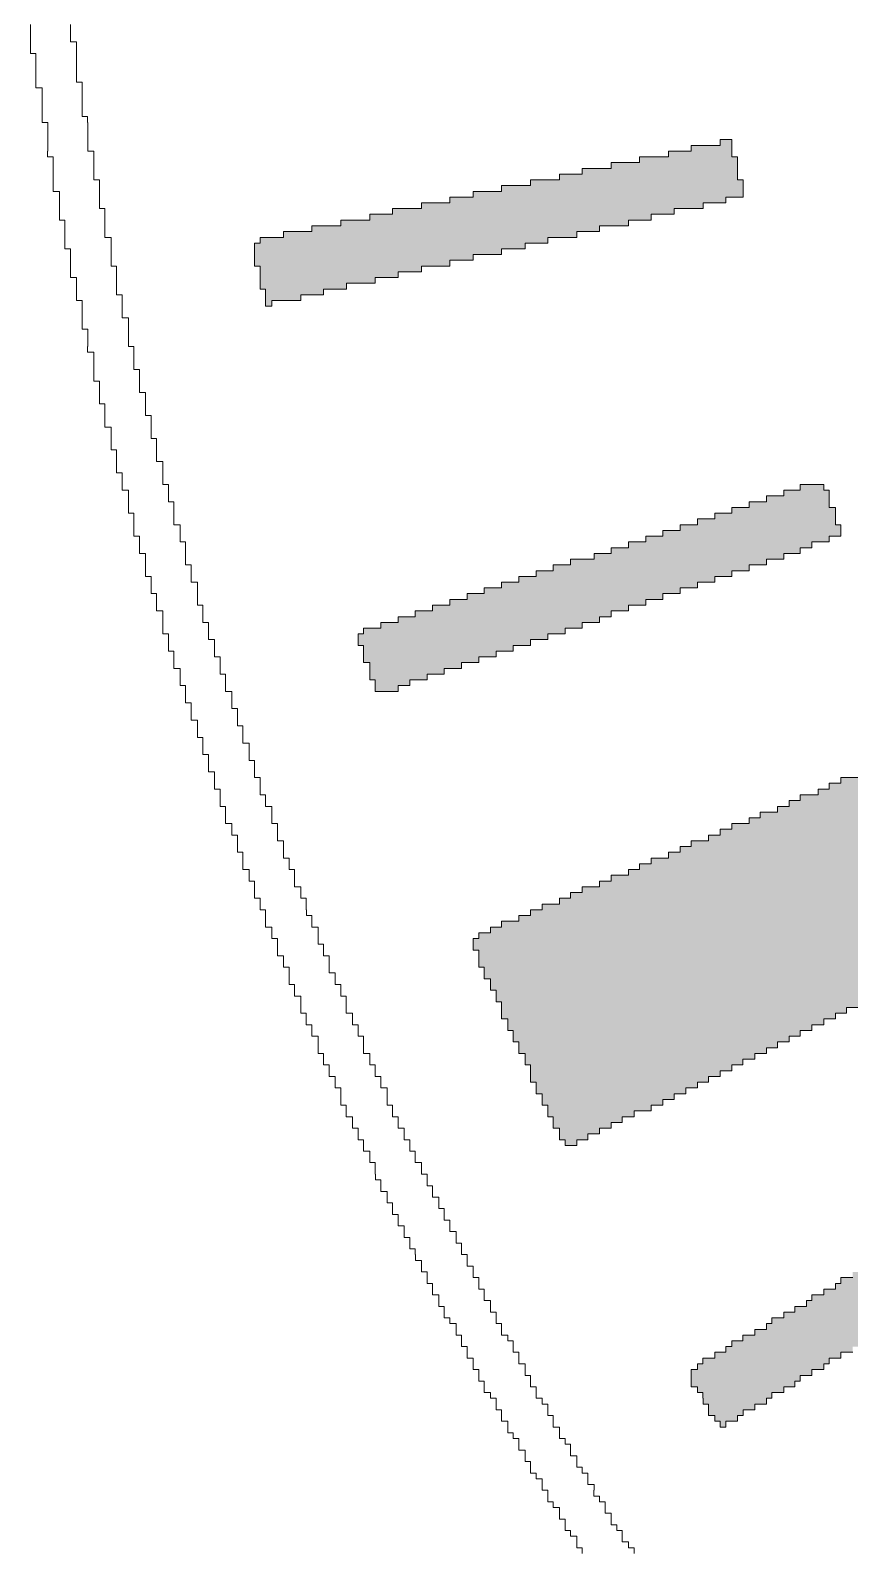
# Model space of a CAD drawing. Header units: millimetres. Extents: x 76.6 to 106.3, y -138 to -109.2.
# Drawn here: x 76.7 to 79.72, y -127.5 to -121.9 of the extents above; entities that cross this region are included whole.
import ezdxf

# ---------------------------------------------------------------- set-up
doc = ezdxf.new("R2010")
doc.units = ezdxf.units.MM
doc.header["$MEASUREMENT"] = 0
doc.layers.add('Layer 1', color=7, linetype='Continuous', lineweight=0)

msp = doc.modelspace()

# ---------------------------------------------------------------- hatches: boundary and pattern name
at = {"layer": 'Layer 1', "true_color": 0x000000, "transparency": 33554687}
h = msp.add_hatch(color=18, dxfattribs=at)
h.dxf.hatch_style = 2
h.paths.add_polyline_path([(77.5485, -122.7875), (77.5485, -122.7662), (77.5282, -122.7662), (77.5282, -122.7451), (77.5282, -122.724), (77.5283, -122.724), (77.5283, -122.7027), (77.5283, -122.6816), (77.5485, -122.6816), (77.5485, -122.6605), (77.635, -122.6605), (77.635, -122.6392), (77.739, -122.6392), (77.739, -122.6181), (77.8457, -122.6181), (77.8457, -122.597), (77.9525, -122.597), (77.9525, -122.5757), (78.0363, -122.5757), (78.0363, -122.5546), (78.143, -122.5546), (78.143, -122.5335), (78.2471, -122.5335), (78.2471, -122.5122), (78.3335, -122.5122), (78.3335, -122.4911), (78.4376, -122.4911), (78.4376, -122.47), (78.5443, -122.47), (78.5443, -122.4487), (78.651, -122.4487), (78.651, -122.4276), (78.7348, -122.4276), (78.7348, -122.4065), (78.8414, -122.4065), (78.8414, -122.3852), (78.9456, -122.3852), (78.9456, -122.3641), (79.0523, -122.3641), (79.0523, -122.343), (79.1361, -122.343), (79.1361, -122.3217), (79.2427, -122.3217), (79.2427, -122.3006), (79.2859, -122.3006), (79.2859, -122.3217), (79.286, -122.3217), (79.286, -122.343), (79.286, -122.3641), (79.3063, -122.3641), (79.3063, -122.3852), (79.3062, -122.3852), (79.3062, -122.4065), (79.3063, -122.4065), (79.3063, -122.4276), (79.3063, -122.4487), (79.3266, -122.4487), (79.3266, -122.47), (79.3266, -122.47), (79.3266, -122.4911), (79.3266, -122.4911), (79.3266, -122.5122), (79.2631, -122.5122), (79.2631, -122.5335), (79.1793, -122.5335), (79.1793, -122.5546), (79.0726, -122.5546), (79.0726, -122.5757), (78.9888, -122.5757), (78.9888, -122.597), (78.9049, -122.597), (78.9049, -122.6181), (78.7982, -122.6181), (78.7982, -122.6392), (78.7145, -122.6392), (78.7145, -122.6605), (78.6077, -122.6605), (78.6077, -122.6816), (78.524, -122.6816), (78.524, -122.7027), (78.4376, -122.7027), (78.4376, -122.724), (78.3334, -122.724), (78.3334, -122.7451), (78.247, -122.7451), (78.247, -122.7662), (78.1429, -122.7662), (78.1429, -122.7875), (78.0566, -122.7875), (78.0566, -122.8086), (77.9727, -122.8086), (77.9727, -122.8297), (77.8661, -122.8297), (77.8661, -122.851), (77.7823, -122.851), (77.7823, -122.8721), (77.6984, -122.8721), (77.6984, -122.8932), (77.5918, -122.8932), (77.5918, -122.9145), (77.5689, -122.9145), (77.5689, -122.8932), (77.5689, -122.8721), (77.5689, -122.8721), (77.5689, -122.851), (77.5486, -122.851), (77.5486, -122.8297), (77.5485, -122.8297), (77.5485, -122.8086), (77.5486, -122.8086), (77.5486, -122.7875)])
h = msp.add_hatch(color=18, dxfattribs=at)
h.dxf.hatch_style = 2
h.paths.add_polyline_path([(77.9295, -124.1845), (77.9295, -124.1632), (77.9092, -124.1632), (77.9092, -124.1421), (77.9093, -124.1421), (77.9093, -124.121), (77.9296, -124.121), (77.9296, -124.0997), (77.9931, -124.0997), (77.9931, -124.0786), (78.0566, -124.0786), (78.0566, -124.0575), (78.12, -124.0575), (78.12, -124.0362), (78.1835, -124.0362), (78.1835, -124.0151), (78.247, -124.0151), (78.247, -123.994), (78.3105, -123.994), (78.3105, -123.9727), (78.374, -123.9727), (78.374, -123.9516), (78.4375, -123.9516), (78.4375, -123.9305), (78.501, -123.9305), (78.501, -123.9092), (78.5645, -123.9092), (78.5645, -123.8881), (78.628, -123.8881), (78.628, -123.867), (78.6915, -123.867), (78.6915, -123.8457), (78.778, -123.8457), (78.778, -123.8246), (78.8414, -123.8246), (78.8414, -123.8035), (78.9049, -123.8035), (78.9049, -123.7822), (78.9684, -123.7822), (78.9684, -123.7611), (79.032, -123.7611), (79.032, -123.74), (79.0954, -123.74), (79.0954, -123.7187), (79.1589, -123.7187), (79.1589, -123.6976), (79.2225, -123.6976), (79.2225, -123.6765), (79.2859, -123.6765), (79.2859, -123.6552), (79.3494, -123.6552), (79.3494, -123.6341), (79.413, -123.6341), (79.413, -123.613), (79.4764, -123.613), (79.4764, -123.5917), (79.5374, -123.5917), (79.5374, -123.5706), (79.6238, -123.5706), (79.6238, -123.5917), (79.644, -123.5917), (79.644, -123.613), (79.6441, -123.613), (79.6441, -123.6341), (79.644, -123.6341), (79.644, -123.6552), (79.6669, -123.6552), (79.6669, -123.6765), (79.667, -123.6765), (79.667, -123.6976), (79.6669, -123.6976), (79.6669, -123.7187), (79.6872, -123.7187), (79.6872, -123.74), (79.6873, -123.74), (79.6873, -123.7611), (79.644, -123.7611), (79.644, -123.7822), (79.5805, -123.7822), (79.5805, -123.8035), (79.5374, -123.8035), (79.5374, -123.8246), (79.4765, -123.8246), (79.4765, -123.8457), (79.4129, -123.8457), (79.4129, -123.867), (79.3494, -123.867), (79.3494, -123.8881), (79.2859, -123.8881), (79.2859, -123.9092), (79.2224, -123.9092), (79.2224, -123.9305), (79.1589, -123.9305), (79.1589, -123.9516), (79.0954, -123.9516), (79.0954, -123.9727), (79.0319, -123.9727), (79.0319, -123.994), (78.9684, -123.994), (78.9684, -124.0151), (78.9049, -124.0151), (78.9049, -124.0362), (78.8414, -124.0362), (78.8414, -124.0575), (78.7983, -124.0575), (78.7983, -124.0786), (78.7348, -124.0786), (78.7348, -124.0997), (78.6713, -124.0997), (78.6713, -124.121), (78.6078, -124.121), (78.6078, -124.1421), (78.5442, -124.1421), (78.5442, -124.1632), (78.4807, -124.1632), (78.4807, -124.1845), (78.4173, -124.1845), (78.4173, -124.2056), (78.3537, -124.2056), (78.3537, -124.2267), (78.2902, -124.2267), (78.2902, -124.248), (78.2268, -124.248), (78.2268, -124.2691), (78.1632, -124.2691), (78.1632, -124.2902), (78.0997, -124.2902), (78.0997, -124.3115), (78.0565, -124.3115), (78.0565, -124.3326), (77.9727, -124.3326), (77.9727, -124.3115), (77.9727, -124.2902), (77.9524, -124.2902), (77.9524, -124.2691), (77.9525, -124.2691), (77.9525, -124.248), (77.9524, -124.248), (77.9524, -124.2267), (77.9295, -124.2267), (77.9295, -124.2056), (77.9296, -124.2056), (77.9296, -124.1845)])
h = msp.add_hatch(color=18, dxfattribs=at)
h.dxf.hatch_style = 2
h.paths.add_polyline_path([(78.4376, -125.4756), (78.4173, -125.4756), (78.4173, -125.4545), (78.4173, -125.4332), (78.3969, -125.4332), (78.3969, -125.4121), (78.3969, -125.391), (78.3741, -125.391), (78.3741, -125.3697), (78.3741, -125.3486), (78.3537, -125.3486), (78.3537, -125.3275), (78.3537, -125.3062), (78.3537, -125.2851), (78.3335, -125.2851), (78.3335, -125.264), (78.3335, -125.2427), (78.3537, -125.2427), (78.3537, -125.2216), (78.397, -125.2216), (78.397, -125.2005), (78.4376, -125.2005), (78.4376, -125.1792), (78.5011, -125.1792), (78.5011, -125.1581), (78.5443, -125.1581), (78.5443, -125.137), (78.5875, -125.137), (78.5875, -125.1157), (78.651, -125.1157), (78.651, -125.0946), (78.6916, -125.0946), (78.6916, -125.0735), (78.7348, -125.0735), (78.7348, -125.0522), (78.7983, -125.0522), (78.7983, -125.0311), (78.8414, -125.0311), (78.8414, -125.01), (78.905, -125.01), (78.905, -124.9887), (78.9455, -124.9887), (78.9455, -124.9676), (78.9887, -124.9676), (78.9887, -124.9465), (79.0522, -124.9465), (79.0522, -124.9252), (79.0954, -124.9252), (79.0954, -124.9041), (79.1361, -124.9041), (79.1361, -124.883), (79.1996, -124.883), (79.1996, -124.8617), (79.2427, -124.8617), (79.2427, -124.8406), (79.286, -124.8406), (79.286, -124.8195), (79.3494, -124.8195), (79.3494, -124.7982), (79.3901, -124.7982), (79.3901, -124.7771), (79.4536, -124.7771), (79.4536, -124.756), (79.4968, -124.756), (79.4968, -124.7347), (79.5374, -124.7347), (79.5374, -124.7136), (79.6035, -124.7136), (79.6035, -124.6925), (79.6441, -124.6925), (79.6441, -124.6712), (79.6873, -124.6712), (79.6873, -124.6501), (79.7508, -124.6501), (79.7508, -124.629), (79.794, -124.629), (79.794, -124.6077), (79.8345, -124.6077), (79.8345, -124.5866), (79.8981, -124.5866), (79.8981, -124.5655), (79.9412, -124.5655), (79.9412, -124.5442), (79.9844, -124.5442), (79.9844, -124.5655), (80.0048, -124.5655), (80.0048, -124.5866), (80.0047, -124.5866), (80.0047, -124.6077), (80.0251, -124.6077), (80.0251, -124.629), (80.0251, -124.6501), (80.048, -124.6501), (80.048, -124.6712), (80.048, -124.6925), (80.048, -124.7136), (80.0683, -124.7136), (80.0683, -124.7347), (80.0683, -124.756), (80.0886, -124.756), (80.0886, -124.7771), (80.0886, -124.7771), (80.0886, -124.7982), (80.1114, -124.7982), (80.1114, -124.8195), (80.1115, -124.8195), (80.1115, -124.8406), (80.1317, -124.8406), (80.1317, -124.8617), (80.1318, -124.8617), (80.1318, -124.883), (80.1521, -124.883), (80.1521, -124.9041), (80.152, -124.9041), (80.152, -124.9252), (80.152, -124.9465), (80.1749, -124.9465), (80.1749, -124.9676), (80.1749, -124.9887), (80.1953, -124.9887), (80.1953, -125.01), (80.1952, -125.01), (80.1952, -125.0311), (80.2156, -125.0311), (80.2156, -125.0522), (80.2156, -125.0522), (80.2156, -125.0735), (80.2385, -125.0735), (80.2385, -125.0946), (80.2385, -125.1157), (80.2588, -125.1157), (80.2588, -125.137), (80.2588, -125.1581), (80.2791, -125.1581), (80.2791, -125.1792), (80.2791, -125.1792), (80.2791, -125.2005), (80.2791, -125.2216), (80.2587, -125.2216), (80.2587, -125.2427), (80.2156, -125.2427), (80.2156, -125.264), (80.175, -125.264), (80.175, -125.2851), (80.1317, -125.2851), (80.1317, -125.3062), (80.0885, -125.3062), (80.0885, -125.3275), (80.0479, -125.3275), (80.0479, -125.3486), (80.0048, -125.3486), (80.0048, -125.3697), (79.9616, -125.3697), (79.9616, -125.391), (79.9209, -125.391), (79.9209, -125.4121), (79.8777, -125.4121), (79.8777, -125.4332), (79.8346, -125.4332), (79.8346, -125.4545), (79.794, -125.4545), (79.794, -125.4756), (79.7508, -125.4756), (79.7508, -125.4967), (79.7076, -125.4967), (79.7076, -125.518), (79.6669, -125.518), (79.6669, -125.5391), (79.6238, -125.5391), (79.6238, -125.5602), (79.5806, -125.5602), (79.5806, -125.5815), (79.5374, -125.5815), (79.5374, -125.6026), (79.4967, -125.6026), (79.4967, -125.6237), (79.4536, -125.6237), (79.4536, -125.645), (79.413, -125.645), (79.413, -125.6661), (79.3697, -125.6661), (79.3697, -125.6872), (79.3265, -125.6872), (79.3265, -125.7085), (79.286, -125.7085), (79.286, -125.7296), (79.2428, -125.7296), (79.2428, -125.7507), (79.1996, -125.7507), (79.1996, -125.772), (79.1589, -125.772), (79.1589, -125.7931), (79.1157, -125.7931), (79.1157, -125.8142), (79.0726, -125.8142), (79.0726, -125.8355), (79.032, -125.8355), (79.032, -125.8566), (78.9887, -125.8566), (78.9887, -125.8777), (78.9253, -125.8777), (78.9253, -125.899), (78.8821, -125.899), (78.8821, -125.9201), (78.8414, -125.9201), (78.8414, -125.9412), (78.7983, -125.9412), (78.7983, -125.9625), (78.7551, -125.9625), (78.7551, -125.9836), (78.7144, -125.9836), (78.7144, -126.0047), (78.6712, -126.0047), (78.6712, -125.9836), (78.651, -125.9836), (78.651, -125.9625), (78.651, -125.9412), (78.628, -125.9412), (78.628, -125.9201), (78.6281, -125.9201), (78.6281, -125.899), (78.6078, -125.899), (78.6078, -125.8777), (78.6077, -125.8777), (78.6077, -125.8566), (78.5875, -125.8566), (78.5875, -125.8355), (78.5875, -125.8142), (78.5645, -125.8142), (78.5645, -125.7931), (78.5645, -125.772), (78.5443, -125.772), (78.5443, -125.7507), (78.5443, -125.7296), (78.5443, -125.7085), (78.5239, -125.7085), (78.5239, -125.6872), (78.5239, -125.6661), (78.5011, -125.6661), (78.5011, -125.645), (78.5011, -125.6237), (78.4807, -125.6237), (78.4807, -125.6026), (78.4808, -125.6026), (78.4808, -125.5815), (78.4605, -125.5815), (78.4605, -125.5602), (78.4605, -125.5391), (78.4375, -125.5391), (78.4375, -125.518), (78.4376, -125.518), (78.4376, -125.4967)])
h = msp.add_hatch(color=18, dxfattribs=at)
h.dxf.hatch_style = 2
h.paths.add_polyline_path([(79.2428, -127.042), (79.2428, -127.0207), (79.2224, -127.0207), (79.2224, -126.9996), (79.1996, -126.9996), (79.1996, -126.9785), (79.1996, -126.9572), (79.1793, -126.9572), (79.1793, -126.9361), (79.1792, -126.9361), (79.1792, -126.915), (79.159, -126.915), (79.159, -126.8937), (79.1361, -126.8937), (79.1361, -126.8726), (79.1361, -126.8726), (79.1361, -126.8515), (79.1361, -126.8302), (79.1589, -126.8302), (79.1589, -126.8091), (79.1792, -126.8091), (79.1792, -126.788), (79.2224, -126.788), (79.2224, -126.7667), (79.263, -126.7667), (79.263, -126.7456), (79.2859, -126.7456), (79.2859, -126.7245), (79.3265, -126.7245), (79.3265, -126.7032), (79.3697, -126.7032), (79.3697, -126.6821), (79.413, -126.6821), (79.413, -126.661), (79.4333, -126.661), (79.4333, -126.6397), (79.4764, -126.6397), (79.4764, -126.6186), (79.5171, -126.6186), (79.5171, -126.5975), (79.5603, -126.5975), (79.5603, -126.5762), (79.5805, -126.5762), (79.5805, -126.5551), (79.6238, -126.5551), (79.6238, -126.534), (79.667, -126.534), (79.667, -126.5127), (79.6872, -126.5127), (79.6872, -126.4916), (79.7305, -126.4916), (79.7305, -126.4705), (79.7711, -126.4705), (79.7711, -126.4492), (79.8143, -126.4492), (79.8143, -126.4281), (79.8346, -126.4281), (79.8346, -126.407), (79.8778, -126.407), (79.8778, -126.3857), (79.9209, -126.3857), (79.9209, -126.3646), (79.9413, -126.3646), (79.9413, -126.3435), (79.9845, -126.3435), (79.9845, -126.3222), (80.0251, -126.3222), (80.0251, -126.3011), (80.0682, -126.3011), (80.0682, -126.28), (80.0886, -126.28), (80.0886, -126.2587), (80.1318, -126.2587), (80.1318, -126.2376), (80.1749, -126.2376), (80.1749, -126.2165), (80.1953, -126.2165), (80.1953, -126.1952), (80.2385, -126.1952), (80.2385, -126.1741), (80.279, -126.1741), (80.279, -126.153), (80.3222, -126.153), (80.3222, -126.1317), (80.3426, -126.1317), (80.3426, -126.1106), (80.3858, -126.1106), (80.3858, -126.0895), (80.4289, -126.0895), (80.4289, -126.0682), (80.4492, -126.0682), (80.4492, -126.0471), (80.4924, -126.0471), (80.4924, -126.026), (80.5331, -126.026), (80.5331, -126.0047), (80.5763, -126.0047), (80.5763, -125.9836), (80.5966, -125.9836), (80.5966, -125.9625), (80.6398, -125.9625), (80.6398, -125.9412), (80.7033, -125.9412), (80.7033, -125.9625), (80.7033, -125.9836), (80.7236, -125.9836), (80.7236, -126.0047), (80.7236, -126.026), (80.7464, -126.026), (80.7464, -126.0471), (80.7464, -126.0682), (80.7667, -126.0682), (80.7667, -126.0895), (80.7871, -126.0895), (80.7871, -126.1106), (80.7871, -126.1317), (80.7464, -126.1317), (80.7464, -126.153), (80.7032, -126.153), (80.7032, -126.1741), (80.683, -126.1741), (80.683, -126.1952), (80.6398, -126.1952), (80.6398, -126.2165), (80.5965, -126.2165), (80.5965, -126.2376), (80.5763, -126.2376), (80.5763, -126.2587), (80.5331, -126.2587), (80.5331, -126.28), (80.4924, -126.28), (80.4924, -126.3011), (80.4696, -126.3011), (80.4696, -126.3222), (80.429, -126.3222), (80.429, -126.3435), (80.3858, -126.3435), (80.3858, -126.3646), (80.3629, -126.3646), (80.3629, -126.3857), (80.3223, -126.3857), (80.3223, -126.407), (80.2791, -126.407), (80.2791, -126.4281), (80.2588, -126.4281), (80.2588, -126.4492), (80.2156, -126.4492), (80.2156, -126.4705), (80.175, -126.4705), (80.175, -126.4916), (80.152, -126.4916), (80.152, -126.5127), (80.1115, -126.5127), (80.1115, -126.534), (80.0683, -126.534), (80.0683, -126.5551), (80.0479, -126.5551), (80.0479, -126.5762), (80.0048, -126.5762), (80.0048, -126.5975), (79.9616, -126.5975), (79.9616, -126.6186), (79.9412, -126.6186), (79.9412, -126.6397), (79.8981, -126.6397), (79.8981, -126.661), (79.8575, -126.661), (79.8575, -126.6821), (79.8345, -126.6821), (79.8345, -126.7032), (79.7939, -126.7032), (79.7939, -126.7245), (79.7507, -126.7245), (79.7507, -126.7456), (79.7304, -126.7456), (79.7304, -126.7667), (79.6872, -126.7667), (79.6872, -126.788), (79.644, -126.788), (79.644, -126.8091), (79.6237, -126.8091), (79.6237, -126.8302), (79.5806, -126.8302), (79.5806, -126.8515), (79.5374, -126.8515), (79.5374, -126.8726), (79.5171, -126.8726), (79.5171, -126.8937), (79.4765, -126.8937), (79.4765, -126.915), (79.4332, -126.915), (79.4332, -126.9361), (79.413, -126.9361), (79.413, -126.9572), (79.3698, -126.9572), (79.3698, -126.9785), (79.3266, -126.9785), (79.3266, -126.9996), (79.3062, -126.9996), (79.3062, -127.0207), (79.2631, -127.0207), (79.2631, -127.042)])

# ---------------------------------------------------------------- linework, layer by layer
at = {"layer": 'Layer 1'}
for points in [[(78.7348, -127.5076), (78.7348, -127.4865), (78.7145, -127.4865), (78.7145, -127.4652), (78.7144, -127.4652), (78.7144, -127.4441), (78.6916, -127.4441), (78.6916, -127.423), (78.6713, -127.423), (78.6713, -127.4017), (78.6712, -127.4017), (78.6712, -127.3806), (78.651, -127.3806), (78.651, -127.3595), (78.6509, -127.3595), (78.6509, -127.3382), (78.6281, -127.3382), (78.6281, -127.3171), (78.6078, -127.3171), (78.6078, -127.296), (78.6077, -127.296), (78.6077, -127.2747), (78.5875, -127.2747), (78.5875, -127.2536), (78.5874, -127.2536), (78.5874, -127.2325), (78.5646, -127.2325), (78.5646, -127.2112), (78.5443, -127.2112), (78.5443, -127.1901), (78.5442, -127.1901), (78.5442, -127.169), (78.524, -127.169), (78.524, -127.1477), (78.5239, -127.1477), (78.5239, -127.1266), (78.5011, -127.1266), (78.5011, -127.1055), (78.501, -127.1055), (78.501, -127.0842), (78.4807, -127.0842), (78.4807, -127.0631), (78.4605, -127.0631), (78.4605, -127.042), (78.4604, -127.042), (78.4604, -127.0207), (78.4376, -127.0207), (78.4376, -126.9996), (78.4375, -126.9996), (78.4375, -126.9785), (78.4173, -126.9785), (78.4173, -126.9572), (78.4172, -126.9572), (78.4172, -126.9361), (78.3969, -126.9361), (78.3969, -126.915), (78.3741, -126.915), (78.3741, -126.8937), (78.374, -126.8937), (78.374, -126.8726), (78.3538, -126.8726), (78.3538, -126.8515), (78.3537, -126.8515), (78.3537, -126.8302), (78.3335, -126.8302), (78.3335, -126.8091), (78.3334, -126.8091), (78.3334, -126.788), (78.3106, -126.788), (78.3106, -126.7667), (78.3105, -126.7667), (78.3105, -126.7456), (78.2903, -126.7456), (78.2903, -126.7245), (78.2902, -126.7245), (78.2902, -126.7032), (78.2699, -126.7032), (78.2699, -126.6821), (78.2699, -126.661), (78.247, -126.661), (78.247, -126.6397), (78.2268, -126.6397), (78.2268, -126.6186), (78.2267, -126.6186), (78.2267, -126.5975), (78.2065, -126.5975), (78.2065, -126.5762), (78.2064, -126.5762), (78.2064, -126.5551), (78.1836, -126.5551), (78.1836, -126.534), (78.1835, -126.534), (78.1835, -126.5127), (78.1633, -126.5127), (78.1633, -126.4916), (78.1632, -126.4916), (78.1632, -126.4705), (78.143, -126.4705), (78.143, -126.4492), (78.1429, -126.4492), (78.1429, -126.4281), (78.1201, -126.4281), (78.1201, -126.407), (78.12, -126.407), (78.12, -126.3857), (78.0998, -126.3857), (78.0998, -126.3646), (78.0997, -126.3646), (78.0997, -126.3435), (78.0795, -126.3435), (78.0795, -126.3222), (78.0794, -126.3222), (78.0794, -126.3011), (78.0566, -126.3011), (78.0566, -126.28), (78.0565, -126.28), (78.0565, -126.2587), (78.0363, -126.2587), (78.0363, -126.2376), (78.0362, -126.2376), (78.0362, -126.2165), (78.016, -126.2165), (78.016, -126.1952), (78.0159, -126.1952), (78.0159, -126.1741), (77.9931, -126.1741), (77.9931, -126.153), (77.993, -126.153), (77.993, -126.1317), (77.9728, -126.1317), (77.9728, -126.1106), (77.9727, -126.1106), (77.9727, -126.0895), (77.9727, -126.0682), (77.9524, -126.0682), (77.9524, -126.0471), (77.9524, -126.026), (77.9295, -126.026), (77.9295, -126.0047), (77.9295, -125.9836), (77.9092, -125.9836), (77.9092, -125.9625), (77.9092, -125.9412), (77.8889, -125.9412), (77.8889, -125.9201), (77.8889, -125.899), (77.866, -125.899), (77.866, -125.8777), (77.866, -125.8566), (77.8457, -125.8566), (77.8457, -125.8355), (77.8457, -125.8142), (77.8457, -125.7931), (77.8254, -125.7931), (77.8254, -125.772), (77.8254, -125.7507), (77.8025, -125.7507), (77.8025, -125.7296), (77.8025, -125.7085), (77.7822, -125.7085), (77.7822, -125.6872), (77.7822, -125.6661), (77.7619, -125.6661), (77.7619, -125.645), (77.7619, -125.6237), (77.7619, -125.6026), (77.739, -125.6026), (77.739, -125.5815), (77.739, -125.5602), (77.7187, -125.5602), (77.7187, -125.5391), (77.7187, -125.518), (77.6984, -125.518), (77.6984, -125.4967), (77.6984, -125.4756), (77.6984, -125.4545), (77.6755, -125.4545), (77.6755, -125.4332), (77.6755, -125.4121), (77.6552, -125.4121), (77.6552, -125.391), (77.6552, -125.3697), (77.6553, -125.3697), (77.6553, -125.3486), (77.6349, -125.3486), (77.6349, -125.3275), (77.6349, -125.3062), (77.612, -125.3062), (77.612, -125.2851), (77.612, -125.264), (77.6121, -125.264), (77.6121, -125.2427), (77.5917, -125.2427), (77.5917, -125.2216), (77.5917, -125.2005), (77.5689, -125.2005), (77.5689, -125.1792), (77.5689, -125.1581), (77.5689, -125.1581), (77.5689, -125.137), (77.5485, -125.137), (77.5485, -125.1157), (77.5485, -125.0946), (77.5282, -125.0946), (77.5282, -125.0735), (77.5282, -125.0522), (77.5283, -125.0522), (77.5283, -125.0311), (77.5079, -125.0311), (77.5079, -125.01), (77.5079, -124.9887), (77.485, -124.9887), (77.485, -124.9676), (77.485, -124.9465), (77.4851, -124.9465), (77.4851, -124.9252), (77.4647, -124.9252), (77.4647, -124.9041), (77.4647, -124.883), (77.4648, -124.883), (77.4648, -124.8617), (77.4444, -124.8617), (77.4444, -124.8406), (77.4444, -124.8195), (77.4215, -124.8195), (77.4215, -124.7982), (77.4215, -124.7771), (77.4215, -124.756), (77.4013, -124.756), (77.4013, -124.7347), (77.4013, -124.7136), (77.4013, -124.7136), (77.4013, -124.6925), (77.3809, -124.6925), (77.3809, -124.6712), (77.3809, -124.6501), (77.381, -124.6501), (77.381, -124.629), (77.358, -124.629), (77.358, -124.6077), (77.358, -124.5866), (77.3581, -124.5866), (77.3581, -124.5655), (77.3377, -124.5655), (77.3377, -124.5442), (77.3377, -124.5231), (77.3378, -124.5231), (77.3378, -124.502), (77.3174, -124.502), (77.3174, -124.4807), (77.3174, -124.4596), (77.3175, -124.4596), (77.3175, -124.4385), (77.2945, -124.4385), (77.2945, -124.4172), (77.2945, -124.3961), (77.2946, -124.3961), (77.2946, -124.375), (77.2742, -124.375), (77.2742, -124.3537), (77.2742, -124.3326), (77.2743, -124.3326), (77.2743, -124.3115), (77.2539, -124.3115), (77.2539, -124.2902), (77.2539, -124.2691), (77.254, -124.2691), (77.254, -124.248), (77.231, -124.248), (77.231, -124.2267), (77.231, -124.2056), (77.2311, -124.2056), (77.2311, -124.1845), (77.2107, -124.1845), (77.2107, -124.1632), (77.2107, -124.1421), (77.2108, -124.1421), (77.2108, -124.121), (77.1904, -124.121), (77.1904, -124.0997), (77.1904, -124.0786), (77.1905, -124.0786), (77.1905, -124.0575), (77.1905, -124.0362), (77.1675, -124.0362), (77.1675, -124.0151), (77.1676, -124.0151), (77.1676, -123.994), (77.1676, -123.9727), (77.1472, -123.9727), (77.1472, -123.9516), (77.1472, -123.9305), (77.1473, -123.9305), (77.1473, -123.9092), (77.1269, -123.9092), (77.1269, -123.8881), (77.1269, -123.867), (77.127, -123.867), (77.127, -123.8457), (77.127, -123.8246), (77.104, -123.8246), (77.104, -123.8035), (77.104, -123.7822), (77.1041, -123.7822), (77.1041, -123.7611), (77.0837, -123.7611), (77.0837, -123.74), (77.0837, -123.7187), (77.0838, -123.7187), (77.0838, -123.6976), (77.0838, -123.6765), (77.0634, -123.6765), (77.0634, -123.6552), (77.0634, -123.6341), (77.0635, -123.6341), (77.0635, -123.613), (77.0635, -123.5917), (77.0405, -123.5917), (77.0405, -123.5706), (77.0406, -123.5706), (77.0406, -123.5495), (77.0406, -123.5282), (77.0202, -123.5282), (77.0202, -123.5071), (77.0202, -123.486), (77.0203, -123.486), (77.0203, -123.4647), (77.0203, -123.4436), (76.9999, -123.4436), (76.9999, -123.4225), (76.9999, -123.4012), (77, -123.4012), (77, -123.3801), (77, -123.359), (76.977, -123.359), (76.977, -123.3377), (76.977, -123.3166), (76.9771, -123.3166), (76.9771, -123.2955), (76.9771, -123.2742), (76.9567, -123.2742), (76.9567, -123.2531), (76.9567, -123.232), (76.9568, -123.232), (76.9568, -123.2107), (76.9568, -123.1896), (76.9364, -123.1896), (76.9364, -123.1685), (76.9364, -123.1472), (76.9365, -123.1472), (76.9365, -123.1261), (76.9365, -123.105), (76.9365, -123.0837), (76.9135, -123.0837), (76.9135, -123.0626), (76.9136, -123.0626), (76.9136, -123.0415), (76.9136, -123.0202), (76.9136, -122.9991), (76.8932, -122.9991), (76.8932, -122.978), (76.8932, -122.9567), (76.8933, -122.9567), (76.8933, -122.9356), (76.8933, -122.9145), (76.8933, -122.8932), (76.8729, -122.8932), (76.8729, -122.8721), (76.873, -122.8721), (76.873, -122.851), (76.873, -122.8297), (76.873, -122.8086), (76.85, -122.8086), (76.85, -122.7875), (76.85, -122.7662), (76.8501, -122.7662), (76.8501, -122.7451), (76.8501, -122.724), (76.8501, -122.7027), (76.8297, -122.7027), (76.8297, -122.6816), (76.8297, -122.6605), (76.8298, -122.6605), (76.8298, -122.6392), (76.8298, -122.6181), (76.8298, -122.597), (76.8094, -122.597), (76.8094, -122.5757), (76.8094, -122.5546), (76.8095, -122.5546), (76.8095, -122.5335), (76.8095, -122.5122), (76.8095, -122.4911), (76.7865, -122.4911), (76.7865, -122.47), (76.7865, -122.4487), (76.7866, -122.4487), (76.7866, -122.4276), (76.7866, -122.4065), (76.7866, -122.3852), (76.7866, -122.3641), (76.7662, -122.3641), (76.7662, -122.343), (76.7663, -122.343), (76.7663, -122.3217), (76.7663, -122.3006), (76.7663, -122.2795), (76.7663, -122.2582), (76.7663, -122.2371), (76.7459, -122.2371), (76.7459, -122.216), (76.746, -122.216), (76.746, -122.1947), (76.746, -122.1736), (76.746, -122.1525), (76.746, -122.1312), (76.746, -122.1101), (76.723, -122.1101), (76.723, -122.089), (76.7231, -122.089), (76.7231, -122.0677), (76.7231, -122.0466), (76.7231, -122.0255), (76.7231, -122.0042), (76.7231, -121.9831), (76.7027, -121.9831), (76.7027, -121.962), (76.7027, -121.9407), (76.7028, -121.9407), (76.7028, -121.9196), (76.7028, -121.8985), (76.7028, -121.8772)], [(76.8501, -121.8772), (76.8501, -121.8985), (76.8501, -121.9196), (76.8501, -121.9407), (76.8729, -121.9407), (76.8729, -121.962), (76.8729, -121.9831), (76.873, -121.9831), (76.873, -122.0042), (76.873, -122.0255), (76.873, -122.0466), (76.873, -122.0677), (76.873, -122.089), (76.8932, -122.089), (76.8932, -122.1101), (76.8933, -122.1101), (76.8933, -122.1312), (76.8933, -122.1525), (76.8933, -122.1736), (76.8933, -122.1947), (76.8933, -122.216), (76.9135, -122.216), (76.9135, -122.2371), (76.9136, -122.2371), (76.9136, -122.2582), (76.9136, -122.2795), (76.9136, -122.3006), (76.9136, -122.3217), (76.9136, -122.343), (76.9364, -122.343), (76.9364, -122.3641), (76.9365, -122.3641), (76.9365, -122.3852), (76.9365, -122.4065), (76.9365, -122.4276), (76.9365, -122.4487), (76.9567, -122.4487), (76.9567, -122.47), (76.9567, -122.4911), (76.9568, -122.4911), (76.9568, -122.5122), (76.9568, -122.5335), (76.9568, -122.5546), (76.977, -122.5546), (76.977, -122.5757), (76.977, -122.597), (76.9771, -122.597), (76.9771, -122.6181), (76.9771, -122.6392), (76.9771, -122.6605), (76.9999, -122.6605), (76.9999, -122.6816), (76.9999, -122.7027), (77, -122.7027), (77, -122.724), (77, -122.7451), (77, -122.7662), (77.0202, -122.7662), (77.0202, -122.7875), (77.0202, -122.8086), (77.0203, -122.8086), (77.0203, -122.8297), (77.0203, -122.851), (77.0203, -122.8721), (77.0405, -122.8721), (77.0405, -122.8932), (77.0406, -122.8932), (77.0406, -122.9145), (77.0406, -122.9356), (77.0406, -122.9567), (77.0634, -122.9567), (77.0634, -122.978), (77.0634, -122.9991), (77.0635, -122.9991), (77.0635, -123.0202), (77.0635, -123.0415), (77.0635, -123.0626), (77.0837, -123.0626), (77.0837, -123.0837), (77.0838, -123.0837), (77.0838, -123.105), (77.0838, -123.1261), (77.0838, -123.1472), (77.104, -123.1472), (77.104, -123.1685), (77.104, -123.1896), (77.1041, -123.1896), (77.1041, -123.2107), (77.1041, -123.232), (77.1269, -123.232), (77.1269, -123.2531), (77.1269, -123.2742), (77.127, -123.2742), (77.127, -123.2955), (77.127, -123.3166), (77.1472, -123.3166), (77.1472, -123.3377), (77.1472, -123.359), (77.1473, -123.359), (77.1473, -123.3801), (77.1473, -123.4012), (77.1675, -123.4012), (77.1675, -123.4225), (77.1675, -123.4436), (77.1676, -123.4436), (77.1676, -123.4647), (77.1676, -123.486), (77.1904, -123.486), (77.1904, -123.5071), (77.1904, -123.5282), (77.1905, -123.5282), (77.1905, -123.5495), (77.1905, -123.5706), (77.2107, -123.5706), (77.2107, -123.5917), (77.2108, -123.5917), (77.2108, -123.613), (77.2108, -123.6341), (77.231, -123.6341), (77.231, -123.6552), (77.231, -123.6765), (77.2311, -123.6765), (77.2311, -123.6976), (77.2311, -123.7187), (77.2539, -123.7187), (77.2539, -123.74), (77.2539, -123.7611), (77.254, -123.7611), (77.254, -123.7822), (77.2742, -123.7822), (77.2742, -123.8035), (77.2742, -123.8246), (77.2743, -123.8246), (77.2743, -123.8457), (77.2743, -123.867), (77.2945, -123.867), (77.2945, -123.8881), (77.2945, -123.9092), (77.2946, -123.9092), (77.2946, -123.9305), (77.3174, -123.9305), (77.3174, -123.9516), (77.3174, -123.9727), (77.3175, -123.9727), (77.3175, -123.994), (77.3175, -124.0151), (77.3377, -124.0151), (77.3377, -124.0362), (77.3378, -124.0362), (77.3378, -124.0575), (77.3378, -124.0786), (77.358, -124.0786), (77.358, -124.0997), (77.358, -124.121), (77.3581, -124.121), (77.3581, -124.1421), (77.3809, -124.1421), (77.3809, -124.1632), (77.3809, -124.1845), (77.381, -124.1845), (77.381, -124.2056), (77.4012, -124.2056), (77.4012, -124.2267), (77.4012, -124.248), (77.4013, -124.248), (77.4013, -124.2691), (77.4215, -124.2691), (77.4215, -124.2902), (77.4215, -124.3115), (77.4216, -124.3115), (77.4216, -124.3326), (77.4444, -124.3326), (77.4444, -124.3537), (77.4444, -124.375), (77.4445, -124.375), (77.4445, -124.3961), (77.4647, -124.3961), (77.4647, -124.4172), (77.4647, -124.4385), (77.4648, -124.4385), (77.4648, -124.4596), (77.485, -124.4596), (77.485, -124.4807), (77.485, -124.502), (77.4851, -124.502), (77.4851, -124.5231), (77.5079, -124.5231), (77.5079, -124.5442), (77.5079, -124.5655), (77.508, -124.5655), (77.508, -124.5866), (77.5282, -124.5866), (77.5282, -124.6077), (77.5282, -124.629), (77.5283, -124.629), (77.5283, -124.6501), (77.5485, -124.6501), (77.5485, -124.6712), (77.5485, -124.6925), (77.5486, -124.6925), (77.5486, -124.7136), (77.5689, -124.7136), (77.5689, -124.7347), (77.5689, -124.756), (77.5917, -124.756), (77.5917, -124.7771), (77.5917, -124.7982), (77.5917, -124.8195), (77.612, -124.8195), (77.612, -124.8406), (77.612, -124.8617), (77.6121, -124.8617), (77.6121, -124.883), (77.6349, -124.883), (77.6349, -124.9041), (77.6349, -124.9252), (77.635, -124.9252), (77.635, -124.9465), (77.6552, -124.9465), (77.6552, -124.9676), (77.6552, -124.9887), (77.6755, -124.9887), (77.6755, -125.01), (77.6755, -125.0311), (77.6756, -125.0311), (77.6756, -125.0522), (77.6984, -125.0522), (77.6984, -125.0735), (77.6984, -125.0946), (77.7187, -125.0946), (77.7187, -125.1157), (77.7187, -125.137), (77.7188, -125.137), (77.7188, -125.1581), (77.7391, -125.1581), (77.7391, -125.1792), (77.7391, -125.2005), (77.7619, -125.2005), (77.7619, -125.2216), (77.7619, -125.2427), (77.762, -125.2427), (77.762, -125.264), (77.7822, -125.264), (77.7822, -125.2851), (77.7822, -125.3062), (77.8025, -125.3062), (77.8025, -125.3275), (77.8025, -125.3486), (77.8026, -125.3486), (77.8026, -125.3697), (77.8254, -125.3697), (77.8254, -125.391), (77.8254, -125.4121), (77.8457, -125.4121), (77.8457, -125.4332), (77.8457, -125.4545), (77.866, -125.4545), (77.866, -125.4756), (77.866, -125.4967), (77.866, -125.518), (77.8889, -125.518), (77.8889, -125.5391), (77.8889, -125.5602), (77.9092, -125.5602), (77.9092, -125.5815), (77.9092, -125.6026), (77.9295, -125.6026), (77.9295, -125.6237), (77.9295, -125.645), (77.9295, -125.6661), (77.9524, -125.6661), (77.9524, -125.6872), (77.9524, -125.7085), (77.9727, -125.7085), (77.9727, -125.7296), (77.9727, -125.7507), (77.993, -125.7507), (77.993, -125.772), (77.993, -125.7931), (78.0159, -125.7931), (78.0159, -125.8142), (78.0159, -125.8355), (78.0159, -125.8566), (78.0362, -125.8566), (78.0362, -125.8777), (78.0362, -125.899), (78.0565, -125.899), (78.0565, -125.9201), (78.0565, -125.9412), (78.0794, -125.9412), (78.0794, -125.9625), (78.0794, -125.9836), (78.0997, -125.9836), (78.0997, -126.0047), (78.0997, -126.026), (78.12, -126.026), (78.12, -126.0471), (78.12, -126.0682), (78.1429, -126.0682), (78.1429, -126.0895), (78.1429, -126.1106), (78.1633, -126.1106), (78.1633, -126.1317), (78.1632, -126.1317), (78.1632, -126.153), (78.1836, -126.153), (78.1836, -126.1741), (78.1835, -126.1741), (78.1835, -126.1952), (78.2065, -126.1952), (78.2065, -126.2165), (78.2064, -126.2165), (78.2064, -126.2376), (78.2268, -126.2376), (78.2268, -126.2587), (78.2267, -126.2587), (78.2267, -126.28), (78.2471, -126.28), (78.2471, -126.3011), (78.247, -126.3011), (78.247, -126.3222), (78.27, -126.3222), (78.27, -126.3435), (78.2699, -126.3435), (78.2699, -126.3646), (78.2903, -126.3646), (78.2903, -126.3857), (78.2902, -126.3857), (78.2902, -126.407), (78.3106, -126.407), (78.3106, -126.4281), (78.3105, -126.4281), (78.3105, -126.4492), (78.3335, -126.4492), (78.3335, -126.4705), (78.3334, -126.4705), (78.3334, -126.4916), (78.3538, -126.4916), (78.3538, -126.5127), (78.3537, -126.5127), (78.3537, -126.534), (78.3741, -126.534), (78.3741, -126.5551), (78.374, -126.5551), (78.374, -126.5762), (78.397, -126.5762), (78.397, -126.5975), (78.3969, -126.5975), (78.3969, -126.6186), (78.4173, -126.6186), (78.4173, -126.6397), (78.4172, -126.6397), (78.4172, -126.661), (78.4375, -126.661), (78.4375, -126.6821), (78.4375, -126.7032), (78.4604, -126.7032), (78.4604, -126.7245), (78.4808, -126.7245), (78.4808, -126.7456), (78.4807, -126.7456), (78.4807, -126.7667), (78.5011, -126.7667), (78.5011, -126.788), (78.501, -126.788), (78.501, -126.8091), (78.524, -126.8091), (78.524, -126.8302), (78.5239, -126.8302), (78.5239, -126.8515), (78.5443, -126.8515), (78.5443, -126.8726), (78.5442, -126.8726), (78.5442, -126.8937), (78.5646, -126.8937), (78.5646, -126.915), (78.5645, -126.915), (78.5645, -126.9361), (78.5874, -126.9361), (78.5874, -126.9572), (78.6078, -126.9572), (78.6078, -126.9785), (78.6077, -126.9785), (78.6077, -126.9996), (78.6281, -126.9996), (78.6281, -127.0207), (78.628, -127.0207), (78.628, -127.042), (78.651, -127.042), (78.651, -127.0631), (78.6509, -127.0631), (78.6509, -127.0842), (78.6712, -127.0842), (78.6712, -127.1055), (78.6916, -127.1055), (78.6916, -127.1266), (78.6915, -127.1266), (78.6915, -127.1477), (78.7145, -127.1477), (78.7145, -127.169), (78.7144, -127.169), (78.7144, -127.1901), (78.7348, -127.1901), (78.7348, -127.2112), (78.7551, -127.2112), (78.7551, -127.2325), (78.755, -127.2325), (78.755, -127.2536), (78.778, -127.2536), (78.778, -127.2747), (78.7779, -127.2747), (78.7779, -127.296), (78.7983, -127.296), (78.7983, -127.3171), (78.8186, -127.3171), (78.8186, -127.3382), (78.8185, -127.3382), (78.8185, -127.3595), (78.8415, -127.3595), (78.8415, -127.3806), (78.8414, -127.3806), (78.8414, -127.4017), (78.8618, -127.4017), (78.8618, -127.423), (78.8821, -127.423), (78.8821, -127.4441), (78.882, -127.4441), (78.882, -127.4652), (78.905, -127.4652), (78.905, -127.4865), (78.9253, -127.4865), (78.9253, -127.5076)], [(79.7508, -125.4967), (79.7076, -125.4967), (79.7076, -125.518), (79.6669, -125.518), (79.6669, -125.5391), (79.6238, -125.5391), (79.6238, -125.5602), (79.5806, -125.5602), (79.5806, -125.5815), (79.5374, -125.5815), (79.5374, -125.6026), (79.4967, -125.6026), (79.4967, -125.6237), (79.4536, -125.6237), (79.4536, -125.645), (79.413, -125.645), (79.413, -125.6661), (79.3697, -125.6661), (79.3697, -125.6872), (79.3265, -125.6872), (79.3265, -125.7085), (79.286, -125.7085), (79.286, -125.7296), (79.2428, -125.7296), (79.2428, -125.7507), (79.1996, -125.7507), (79.1996, -125.772), (79.1589, -125.772), (79.1589, -125.7931), (79.1157, -125.7931), (79.1157, -125.8142), (79.0726, -125.8142), (79.0726, -125.8355), (79.032, -125.8355), (79.032, -125.8566), (78.9887, -125.8566), (78.9887, -125.8777), (78.9253, -125.8777), (78.9253, -125.899), (78.8821, -125.899), (78.8821, -125.9201), (78.8414, -125.9201), (78.8414, -125.9412), (78.7983, -125.9412), (78.7983, -125.9625), (78.7551, -125.9625), (78.7551, -125.9836), (78.7144, -125.9836), (78.7144, -126.0047), (78.6712, -126.0047), (78.6712, -125.9836), (78.651, -125.9836), (78.651, -125.9625), (78.651, -125.9412), (78.628, -125.9412), (78.628, -125.9201), (78.6281, -125.9201), (78.6281, -125.899), (78.6078, -125.899), (78.6078, -125.8777), (78.6077, -125.8777), (78.6077, -125.8566), (78.5875, -125.8566), (78.5875, -125.8355), (78.5875, -125.8142), (78.5645, -125.8142), (78.5645, -125.7931), (78.5645, -125.772), (78.5443, -125.772), (78.5443, -125.7507), (78.5443, -125.7296), (78.5443, -125.7085), (78.5239, -125.7085), (78.5239, -125.6872), (78.5239, -125.6661), (78.5011, -125.6661), (78.5011, -125.645), (78.5011, -125.6237), (78.4807, -125.6237), (78.4807, -125.6026), (78.4808, -125.6026), (78.4808, -125.5815), (78.4605, -125.5815), (78.4605, -125.5602), (78.4605, -125.5391), (78.4375, -125.5391), (78.4375, -125.518), (78.4376, -125.518), (78.4376, -125.4967), (78.4376, -125.4756), (78.4173, -125.4756), (78.4173, -125.4545), (78.4173, -125.4332), (78.3969, -125.4332), (78.3969, -125.4121), (78.3969, -125.391), (78.3741, -125.391), (78.3741, -125.3697), (78.3741, -125.3486), (78.3537, -125.3486), (78.3537, -125.3275), (78.3537, -125.3062), (78.3537, -125.2851), (78.3335, -125.2851), (78.3335, -125.264), (78.3335, -125.2427), (78.3537, -125.2427), (78.3537, -125.2216), (78.397, -125.2216), (78.397, -125.2005), (78.4376, -125.2005), (78.4376, -125.1792), (78.5011, -125.1792), (78.5011, -125.1581), (78.5443, -125.1581), (78.5443, -125.137), (78.5875, -125.137), (78.5875, -125.1157), (78.651, -125.1157), (78.651, -125.0946), (78.6916, -125.0946), (78.6916, -125.0735), (78.7348, -125.0735), (78.7348, -125.0522), (78.7983, -125.0522), (78.7983, -125.0311), (78.8414, -125.0311), (78.8414, -125.01), (78.905, -125.01), (78.905, -124.9887), (78.9455, -124.9887), (78.9455, -124.9676), (78.9887, -124.9676), (78.9887, -124.9465), (79.0522, -124.9465), (79.0522, -124.9252), (79.0954, -124.9252), (79.0954, -124.9041), (79.1361, -124.9041), (79.1361, -124.883), (79.1996, -124.883), (79.1996, -124.8617), (79.2427, -124.8617), (79.2427, -124.8406), (79.286, -124.8406), (79.286, -124.8195), (79.3494, -124.8195), (79.3494, -124.7982), (79.3901, -124.7982), (79.3901, -124.7771), (79.4536, -124.7771), (79.4536, -124.756), (79.4968, -124.756), (79.4968, -124.7347), (79.5374, -124.7347), (79.5374, -124.7136), (79.6035, -124.7136), (79.6035, -124.6925), (79.6441, -124.6925), (79.6441, -124.6712), (79.6873, -124.6712), (79.6873, -124.6501), (79.7508, -124.6501)], [(79.7304, -126.7667), (79.6872, -126.7667), (79.6872, -126.788), (79.644, -126.788), (79.644, -126.8091), (79.6237, -126.8091), (79.6237, -126.8302), (79.5806, -126.8302), (79.5806, -126.8515), (79.5374, -126.8515), (79.5374, -126.8726), (79.5171, -126.8726), (79.5171, -126.8937), (79.4765, -126.8937), (79.4765, -126.915), (79.4332, -126.915), (79.4332, -126.9361), (79.413, -126.9361), (79.413, -126.9572), (79.3698, -126.9572), (79.3698, -126.9785), (79.3266, -126.9785), (79.3266, -126.9996), (79.3062, -126.9996), (79.3062, -127.0207), (79.2631, -127.0207), (79.2631, -127.042), (79.2428, -127.042), (79.2428, -127.0207), (79.2224, -127.0207), (79.2224, -126.9996), (79.1996, -126.9996), (79.1996, -126.9785), (79.1996, -126.9572), (79.1793, -126.9572), (79.1793, -126.9361), (79.1792, -126.9361), (79.1792, -126.915), (79.159, -126.915), (79.159, -126.8937), (79.1361, -126.8937), (79.1361, -126.8726), (79.1361, -126.8726), (79.1361, -126.8515), (79.1361, -126.8302), (79.1589, -126.8302), (79.1589, -126.8091), (79.1792, -126.8091), (79.1792, -126.788), (79.2224, -126.788), (79.2224, -126.7667), (79.263, -126.7667), (79.263, -126.7456), (79.2859, -126.7456), (79.2859, -126.7245), (79.3265, -126.7245), (79.3265, -126.7032), (79.3697, -126.7032), (79.3697, -126.6821), (79.413, -126.6821), (79.413, -126.661), (79.4333, -126.661), (79.4333, -126.6397), (79.4764, -126.6397), (79.4764, -126.6186), (79.5171, -126.6186), (79.5171, -126.5975), (79.5603, -126.5975), (79.5603, -126.5762), (79.5805, -126.5762), (79.5805, -126.5551), (79.6238, -126.5551), (79.6238, -126.534), (79.667, -126.534), (79.667, -126.5127), (79.6872, -126.5127), (79.6872, -126.4916), (79.7305, -126.4916)]]:
    msp.add_lwpolyline(points, dxfattribs=at)
for points in [[(77.5485, -122.7875), (77.5485, -122.7662), (77.5282, -122.7662), (77.5282, -122.7451), (77.5282, -122.724), (77.5283, -122.724), (77.5283, -122.7027), (77.5283, -122.6816), (77.5485, -122.6816), (77.5485, -122.6605), (77.635, -122.6605), (77.635, -122.6392), (77.739, -122.6392), (77.739, -122.6181), (77.8457, -122.6181), (77.8457, -122.597), (77.9525, -122.597), (77.9525, -122.5757), (78.0363, -122.5757), (78.0363, -122.5546), (78.143, -122.5546), (78.143, -122.5335), (78.2471, -122.5335), (78.2471, -122.5122), (78.3335, -122.5122), (78.3335, -122.4911), (78.4376, -122.4911), (78.4376, -122.47), (78.5443, -122.47), (78.5443, -122.4487), (78.651, -122.4487), (78.651, -122.4276), (78.7348, -122.4276), (78.7348, -122.4065), (78.8414, -122.4065), (78.8414, -122.3852), (78.9456, -122.3852), (78.9456, -122.3641), (79.0523, -122.3641), (79.0523, -122.343), (79.1361, -122.343), (79.1361, -122.3217), (79.2427, -122.3217), (79.2427, -122.3006), (79.2859, -122.3006), (79.2859, -122.3217), (79.286, -122.3217), (79.286, -122.343), (79.286, -122.3641), (79.3063, -122.3641), (79.3063, -122.3852), (79.3062, -122.3852), (79.3062, -122.4065), (79.3063, -122.4065), (79.3063, -122.4276), (79.3063, -122.4487), (79.3266, -122.4487), (79.3266, -122.47), (79.3266, -122.47), (79.3266, -122.4911), (79.3266, -122.4911), (79.3266, -122.5122), (79.2631, -122.5122), (79.2631, -122.5335), (79.1793, -122.5335), (79.1793, -122.5546), (79.0726, -122.5546), (79.0726, -122.5757), (78.9888, -122.5757), (78.9888, -122.597), (78.9049, -122.597), (78.9049, -122.6181), (78.7982, -122.6181), (78.7982, -122.6392), (78.7145, -122.6392), (78.7145, -122.6605), (78.6077, -122.6605), (78.6077, -122.6816), (78.524, -122.6816), (78.524, -122.7027), (78.4376, -122.7027), (78.4376, -122.724), (78.3334, -122.724), (78.3334, -122.7451), (78.247, -122.7451), (78.247, -122.7662), (78.1429, -122.7662), (78.1429, -122.7875), (78.0566, -122.7875), (78.0566, -122.8086), (77.9727, -122.8086), (77.9727, -122.8297), (77.8661, -122.8297), (77.8661, -122.851), (77.7823, -122.851), (77.7823, -122.8721), (77.6984, -122.8721), (77.6984, -122.8932), (77.5918, -122.8932), (77.5918, -122.9145), (77.5689, -122.9145), (77.5689, -122.8932), (77.5689, -122.8721), (77.5689, -122.8721), (77.5689, -122.851), (77.5486, -122.851), (77.5486, -122.8297), (77.5485, -122.8297), (77.5485, -122.8086), (77.5486, -122.8086), (77.5486, -122.7875)], [(77.9295, -124.1845), (77.9295, -124.1632), (77.9092, -124.1632), (77.9092, -124.1421), (77.9093, -124.1421), (77.9093, -124.121), (77.9296, -124.121), (77.9296, -124.0997), (77.9931, -124.0997), (77.9931, -124.0786), (78.0566, -124.0786), (78.0566, -124.0575), (78.12, -124.0575), (78.12, -124.0362), (78.1835, -124.0362), (78.1835, -124.0151), (78.247, -124.0151), (78.247, -123.994), (78.3105, -123.994), (78.3105, -123.9727), (78.374, -123.9727), (78.374, -123.9516), (78.4375, -123.9516), (78.4375, -123.9305), (78.501, -123.9305), (78.501, -123.9092), (78.5645, -123.9092), (78.5645, -123.8881), (78.628, -123.8881), (78.628, -123.867), (78.6915, -123.867), (78.6915, -123.8457), (78.778, -123.8457), (78.778, -123.8246), (78.8414, -123.8246), (78.8414, -123.8035), (78.9049, -123.8035), (78.9049, -123.7822), (78.9684, -123.7822), (78.9684, -123.7611), (79.032, -123.7611), (79.032, -123.74), (79.0954, -123.74), (79.0954, -123.7187), (79.1589, -123.7187), (79.1589, -123.6976), (79.2225, -123.6976), (79.2225, -123.6765), (79.2859, -123.6765), (79.2859, -123.6552), (79.3494, -123.6552), (79.3494, -123.6341), (79.413, -123.6341), (79.413, -123.613), (79.4764, -123.613), (79.4764, -123.5917), (79.5374, -123.5917), (79.5374, -123.5706), (79.6238, -123.5706), (79.6238, -123.5917), (79.644, -123.5917), (79.644, -123.613), (79.6441, -123.613), (79.6441, -123.6341), (79.644, -123.6341), (79.644, -123.6552), (79.6669, -123.6552), (79.6669, -123.6765), (79.667, -123.6765), (79.667, -123.6976), (79.6669, -123.6976), (79.6669, -123.7187), (79.6872, -123.7187), (79.6872, -123.74), (79.6873, -123.74), (79.6873, -123.7611), (79.644, -123.7611), (79.644, -123.7822), (79.5805, -123.7822), (79.5805, -123.8035), (79.5374, -123.8035), (79.5374, -123.8246), (79.4765, -123.8246), (79.4765, -123.8457), (79.4129, -123.8457), (79.4129, -123.867), (79.3494, -123.867), (79.3494, -123.8881), (79.2859, -123.8881), (79.2859, -123.9092), (79.2224, -123.9092), (79.2224, -123.9305), (79.1589, -123.9305), (79.1589, -123.9516), (79.0954, -123.9516), (79.0954, -123.9727), (79.0319, -123.9727), (79.0319, -123.994), (78.9684, -123.994), (78.9684, -124.0151), (78.9049, -124.0151), (78.9049, -124.0362), (78.8414, -124.0362), (78.8414, -124.0575), (78.7983, -124.0575), (78.7983, -124.0786), (78.7348, -124.0786), (78.7348, -124.0997), (78.6713, -124.0997), (78.6713, -124.121), (78.6078, -124.121), (78.6078, -124.1421), (78.5442, -124.1421), (78.5442, -124.1632), (78.4807, -124.1632), (78.4807, -124.1845), (78.4173, -124.1845), (78.4173, -124.2056), (78.3537, -124.2056), (78.3537, -124.2267), (78.2902, -124.2267), (78.2902, -124.248), (78.2268, -124.248), (78.2268, -124.2691), (78.1632, -124.2691), (78.1632, -124.2902), (78.0997, -124.2902), (78.0997, -124.3115), (78.0565, -124.3115), (78.0565, -124.3326), (77.9727, -124.3326), (77.9727, -124.3115), (77.9727, -124.2902), (77.9524, -124.2902), (77.9524, -124.2691), (77.9525, -124.2691), (77.9525, -124.248), (77.9524, -124.248), (77.9524, -124.2267), (77.9295, -124.2267), (77.9295, -124.2056), (77.9296, -124.2056), (77.9296, -124.1845)]]:
    msp.add_lwpolyline(points, close=True, dxfattribs=at)

doc.saveas('drawing.dxf')
